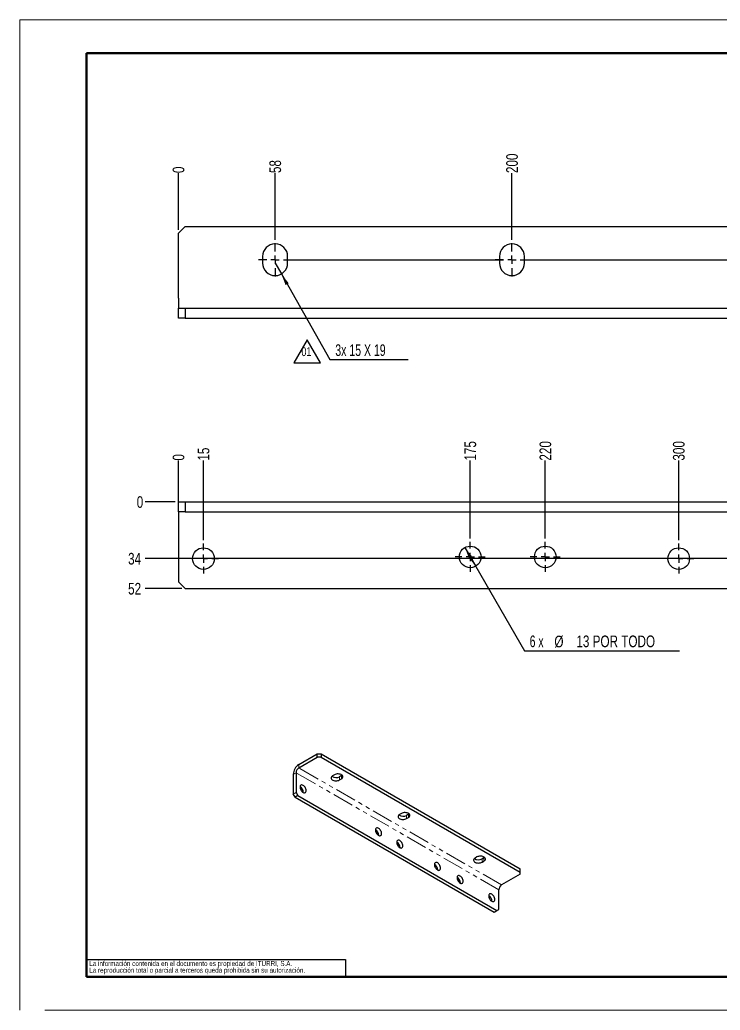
# Model space of a CAD drawing. Header units: millimetres. Extents: x 0 to 2826, y 0 to 813.
# Drawn here: x 0 to 210, y 0 to 297 of the extents above; entities that cross this region are included whole.
import ezdxf

# ---------------------------------------------------------------- set-up
doc = ezdxf.new("R2010")
doc.units = ezdxf.units.MM
doc.linetypes.add('PHANTOM', pattern=[12.7, 6.35, -1.27, 1.27, -1.27, 1.27, -1.27])
doc.layers.add('FORMATO', color=7, linetype='Continuous')
doc.layers.add('SLD-0', color=179, linetype='Continuous')
doc.styles.add('SLDTEXTSTYLE0', font='TXT', dxfattribs={"width": 0.75})
doc.styles.add('SLDTEXTSTYLE2', font='TXT', dxfattribs={"width": 0.666667})
doc.styles.add('SLDTEXTSTYLE3', font='TXT', dxfattribs={"width": 0.675})
doc.dimstyles.new('SLDDIMSTYLE0', dxfattribs={"dimtxt": 3.5, "dimasz": 3.5, "dimexe": 0, "dimexo": 0.0625, "dimgap": 0.875, "dimtad": 0, "dimtih": 1, "dimtoh": 1, "dimdec": 0, "dimlfac": 2, "dimrnd": 1e-09, "dimdsep": 46, "dimtxsty": 'SLDTEXTSTYLE0', "dimblk1": 'NONE', "dimblk2": 'NONE', "dimsah": 1, "dimcen": 0.09, "dimadec": 0, "dimazin": 2, "dimtfac": 1, "dimtdec": 0, "dimtofl": 0, "dimtmove": 0, "dimatfit": 3, "dimldrblk": 'NONE', "dimfxl": 1, "dimfrac": 2, "dimtolj": 1, "dimtzin": 12, "dimarcsym": 0})
doc.dimstyles.new('SLDDIMSTYLE1', dxfattribs={"dimtxt": 3.5, "dimasz": 3.5, "dimexe": 0, "dimexo": 0.0625, "dimgap": 0.875, "dimtad": 0, "dimtih": 1, "dimtoh": 1, "dimdec": 1, "dimlfac": 2, "dimrnd": 1e-09, "dimzin": 12, "dimdsep": 46, "dimtxsty": 'SLDTEXTSTYLE0', "dimblk1": 'NONE', "dimblk2": 'NONE', "dimsah": 1, "dimcen": 0.09, "dimadec": 0, "dimazin": 3, "dimtfac": 1, "dimtdec": 1, "dimtofl": 0, "dimtmove": 0, "dimatfit": 3, "dimldrblk": 'NONE', "dimfxl": 1, "dimfrac": 2, "dimtolj": 1, "dimtzin": 12, "dimarcsym": 0})
doc.dimstyles.new('SLDDIMSTYLE2', dxfattribs={"dimtxt": 3.5, "dimasz": 3.5, "dimexe": 0, "dimexo": 0.0625, "dimgap": 0.875, "dimtad": 0, "dimtih": 1, "dimtoh": 1, "dimdec": 6, "dimlfac": 2, "dimrnd": 1e-09, "dimzin": 12, "dimdsep": 46, "dimtxsty": 'SLDTEXTSTYLE0', "dimsah": 1, "dimcen": 0, "dimadec": 0, "dimazin": 3, "dimtfac": 1, "dimtdec": 1, "dimtmove": 0, "dimatfit": 3, "dimfxl": 1, "dimfrac": 2, "dimtolj": 1, "dimtzin": 12, "dimarcsym": 0})
doc.dimstyles.new('SLDDIMSTYLE4', dxfattribs={"dimtxt": 3.5, "dimasz": 3.5, "dimexe": 0, "dimexo": 0.0625, "dimgap": 0.875, "dimtad": 0, "dimtih": 1, "dimtoh": 1, "dimdec": 6, "dimlfac": 2, "dimrnd": 1e-09, "dimzin": 12, "dimdsep": 46, "dimtxsty": 'SLDTEXTSTYLE0', "dimsah": 1, "dimcen": 0, "dimadec": 0, "dimazin": 3, "dimtfac": 1, "dimtdec": 1, "dimtofl": 0, "dimtmove": 0, "dimatfit": 3, "dimfxl": 1, "dimfrac": 2, "dimtolj": 1, "dimtzin": 12, "dimarcsym": 0})

# ---------------------------------------------------------------- blocks, each defined once
blk = doc.blocks.new('SW_NOTE_0_5')
at = {"layer": 'SLD-0', "color": 0, "char_height": 1.5, "attachment_point": 1, "style": 'SLDTEXTSTYLE0'}
for s, insert in [('La información contenida en el documento es propiedad de ITURRI, S.A.', (0, 1.93)), ('La reproducción total o parcial a terceros queda prohibida sin su autorización.', (0, -0.07))]:
    blk.add_mtext(s, dxfattribs=dict(at, insert=insert))
blk = doc.blocks.new('SW_NOTE_0_10')
at = {"layer": 'SLD-0', "color": 0, "char_height": 1.5, "attachment_point": 1, "style": 'SLDTEXTSTYLE0'}
for s, insert in [('La información contenida en el documento es propiedad de ITURRI, S.A.', (0, 1.93)), ('La reproducción total o parcial a terceros queda prohibida sin su autorización.', (0, -0.07))]:
    blk.add_mtext(s, dxfattribs=dict(at, insert=insert))
blk = doc.blocks.new('_D')
at = {"layer": 'FORMATO', "transparency": 16777216}
blk.add_line((47.56, 150.41), (47.56, 164.81), dxfattribs=at)
at = {"layer": 'FORMATO', "transparency": 16777216, "insert": (45.83, 164.81), "char_height": 3.5, "attachment_point": 1, "rotation": 90, "style": 'SLDTEXTSTYLE0'}
blk.add_mtext('0', dxfattribs=at)
blk = doc.blocks.new('_None')
blk = doc.blocks.new('_D_1')
at = {"layer": 'FORMATO', "color": 7, "transparency": 16777216}
blk.add_line((55.06, 140.91), (55.06, 164.81), dxfattribs=at)
at = {"layer": 'FORMATO', "color": 7, "transparency": 16777216, "insert": (53.33, 164.81), "char_height": 3.5, "attachment_point": 1, "rotation": 90, "style": 'SLDTEXTSTYLE0'}
blk.add_mtext('15', dxfattribs=at)
blk = doc.blocks.new('_D_2')
at = {"layer": 'FORMATO', "color": 7, "transparency": 16777216}
blk.add_line((135.06, 141.41), (135.06, 164.81), dxfattribs=at)
at = {"layer": 'FORMATO', "color": 7, "transparency": 16777216, "insert": (133.33, 164.81), "char_height": 3.5, "attachment_point": 1, "rotation": 90, "style": 'SLDTEXTSTYLE0'}
blk.add_mtext('175', dxfattribs=at)
blk = doc.blocks.new('_D_3')
at = {"layer": 'FORMATO', "color": 7, "transparency": 16777216}
blk.add_line((157.56, 141.41), (157.56, 164.81), dxfattribs=at)
at = {"layer": 'FORMATO', "color": 7, "transparency": 16777216, "insert": (155.83, 164.81), "char_height": 3.5, "attachment_point": 1, "rotation": 90, "style": 'SLDTEXTSTYLE0'}
blk.add_mtext('220', dxfattribs=at)
blk = doc.blocks.new('_D_4')
at = {"layer": 'FORMATO', "color": 7, "transparency": 16777216}
blk.add_line((197.56, 140.91), (197.56, 164.81), dxfattribs=at)
at = {"layer": 'FORMATO', "color": 7, "transparency": 16777216, "insert": (195.83, 164.81), "char_height": 3.5, "attachment_point": 1, "rotation": 90, "style": 'SLDTEXTSTYLE0'}
blk.add_mtext('300', dxfattribs=at)
blk = doc.blocks.new('_D_5')
at = {"layer": 'FORMATO', "color": 7, "transparency": 16777216}
blk.add_line((221.56, 140.91), (221.56, 164.81), dxfattribs=at)
at = {"layer": 'FORMATO', "color": 7, "transparency": 16777216, "insert": (219.83, 164.81), "char_height": 3.5, "attachment_point": 1, "rotation": 90, "style": 'SLDTEXTSTYLE0'}
blk.add_mtext('348', dxfattribs=at)
blk = doc.blocks.new('_D_6')
at = {"layer": 'FORMATO', "color": 7, "transparency": 16777216}
blk.add_line((255.06, 140.91), (255.06, 164.81), dxfattribs=at)
at = {"layer": 'FORMATO', "color": 7, "transparency": 16777216, "insert": (253.33, 164.81), "char_height": 3.5, "attachment_point": 1, "rotation": 90, "style": 'SLDTEXTSTYLE0'}
blk.add_mtext('415', dxfattribs=at)
blk = doc.blocks.new('_D_7')
at = {"layer": 'FORMATO', "color": 7, "transparency": 16777216}
blk.add_line((262.56, 150.41), (262.56, 164.81), dxfattribs=at)
at = {"layer": 'FORMATO', "color": 7, "transparency": 16777216, "insert": (260.83, 164.81), "char_height": 3.5, "attachment_point": 1, "rotation": 90, "style": 'SLDTEXTSTYLE0'}
blk.add_mtext('430', dxfattribs=at)
blk = doc.blocks.new('_D_8')
at = {"layer": 'FORMATO', "transparency": 16777216}
blk.add_line((46.56, 152.41), (37.63, 152.41), dxfattribs=at)
at = {"layer": 'FORMATO', "transparency": 16777216, "insert": (35.05, 154.14), "char_height": 3.5, "attachment_point": 1, "style": 'SLDTEXTSTYLE0'}
blk.add_mtext('0', dxfattribs=at)
blk = doc.blocks.new('_D_9')
at = {"layer": 'FORMATO', "color": 7, "transparency": 16777216}
blk.add_line((249.56, 135.41), (37.63, 135.41), dxfattribs=at)
at = {"layer": 'FORMATO', "color": 7, "transparency": 16777216, "insert": (32.46, 137.14), "char_height": 3.5, "attachment_point": 1, "style": 'SLDTEXTSTYLE0'}
blk.add_mtext('34', dxfattribs=at)
blk = doc.blocks.new('_D_10')
at = {"layer": 'FORMATO', "color": 7, "transparency": 16777216}
blk.add_line((48.56, 126.41), (37.63, 126.41), dxfattribs=at)
at = {"layer": 'FORMATO', "color": 7, "transparency": 16777216, "insert": (32.46, 128.14), "char_height": 3.5, "attachment_point": 1, "style": 'SLDTEXTSTYLE0'}
blk.add_mtext('52', dxfattribs=at)
blk = doc.blocks.new('_D_11')
at = {"layer": 'FORMATO', "transparency": 16777216}
for p, q in [((133.44, 138.73), (136.69, 133.1)), ((136.69, 133.1), (151.29, 107.8)), ((151.29, 107.8), (197.84, 107.8))]:
    blk.add_line(p, q, dxfattribs=at)
for points in [[(133.44, 138.73), (134.72, 135.43), (135.65, 135.96)], [(136.69, 133.1), (135.4, 136.4), (134.47, 135.86)]]:
    blk.add_solid(points, dxfattribs=at)
at = {"layer": 'FORMATO', "transparency": 16777216, "char_height": 3.5, "attachment_point": 1}
for s, insert, style in [('6 x', (152.88, 112.36), 'SLDTEXTSTYLE2'), ('%%c', (160.29, 112.31), 'SLDTEXTSTYLE0'), ('13 POR TODO', (166.88, 112.36), 'SLDTEXTSTYLE0')]:
    blk.add_mtext(s, dxfattribs=dict(at, insert=insert, style=style))
blk = doc.blocks.new('SW_CENTERMARKSYMBOL_0')
at = {"layer": 'FORMATO', "color": 0}
for p, q in [((0, 2.5), (0, 4.5)), ((-2.5, 0), (-4.5, 0)), ((0, 0), (-1.25, 0)), ((0, 0), (0, 1.25)), ((0, 0), (0, -1.25)), ((0, 0), (1.25, 0)), ((2.5, 0), (4.5, 0)), ((0, -2.5), (0, -4.5))]:
    blk.add_line(p, q, dxfattribs=at)
blk = doc.blocks.new('SW_CENTERMARKSYMBOL_1')
at = {"layer": 'FORMATO', "color": 0}
for p, q in [((0, 2.5), (0, 4.5)), ((-2.5, 0), (-4.5, 0)), ((0, 0), (-1.25, 0)), ((0, 0), (0, 1.25)), ((0, 0), (0, -1.25)), ((0, 0), (1.25, 0)), ((2.5, 0), (4.5, 0)), ((0, -2.5), (0, -4.5))]:
    blk.add_line(p, q, dxfattribs=at)
blk = doc.blocks.new('SW_CENTERMARKSYMBOL_2')
at = {"layer": 'FORMATO', "color": 0}
for p, q in [((0, 2.5), (0, 4.5)), ((-2.5, 0), (-4.5, 0)), ((0, 0), (-1.25, 0)), ((0, 0), (0, 1.25)), ((0, 0), (0, -1.25)), ((0, 0), (1.25, 0)), ((2.5, 0), (4.5, 0)), ((0, -2.5), (0, -4.5))]:
    blk.add_line(p, q, dxfattribs=at)
blk = doc.blocks.new('SW_CENTERMARKSYMBOL_3')
at = {"layer": 'FORMATO', "color": 0}
for p, q in [((0, 2.5), (0, 4.5)), ((-2.5, 0), (-4.5, 0)), ((0, 0), (-1.25, 0)), ((0, 0), (0, 1.25)), ((0, 0), (0, -1.25)), ((0, 0), (1.25, 0)), ((2.5, 0), (4.5, 0)), ((0, -2.5), (0, -4.5))]:
    blk.add_line(p, q, dxfattribs=at)
blk = doc.blocks.new('SW_NOTE_0')
at = {"layer": 'FORMATO', "color": 0, "insert": (0, 17.1), "char_height": 13.23, "attachment_point": 1, "style": 'SLDTEXTSTYLE0'}
blk.add_mtext('01', dxfattribs=at)
blk = doc.blocks.new('Simbolo rev1')
at = {"layer": 'FORMATO'}
for p, q in [((201.4, 1620.3), (181.4, 1585.7)), ((221.4, 1585.7), (201.4, 1620.3)), ((181.4, 1585.7), (221.4, 1585.7))]:
    blk.add_line(p, q, dxfattribs=at)
at = {"layer": 'FORMATO', "color": 7}
blk.add_blockref('SW_NOTE_0', (192.6, 1591.9), dxfattribs=at)
blk = doc.blocks.new('_D_12')
at = {"layer": 'FORMATO', "transparency": 16777216}
blk.add_line((47.56, 234.04), (47.56, 251.04), dxfattribs=at)
at = {"layer": 'FORMATO', "transparency": 16777216, "insert": (45.83, 251.04), "char_height": 3.5, "attachment_point": 1, "rotation": 90, "style": 'SLDTEXTSTYLE0'}
blk.add_mtext('0', dxfattribs=at)
blk = doc.blocks.new('_D_13')
at = {"layer": 'FORMATO', "color": 7, "transparency": 16777216}
blk.add_line((76.56, 231.04), (76.56, 251.04), dxfattribs=at)
at = {"layer": 'FORMATO', "color": 7, "transparency": 16777216, "insert": (74.83, 251.04), "char_height": 3.5, "attachment_point": 1, "rotation": 90, "style": 'SLDTEXTSTYLE0'}
blk.add_mtext('58', dxfattribs=at)
blk = doc.blocks.new('_D_14')
at = {"layer": 'FORMATO', "color": 7, "transparency": 16777216}
blk.add_line((147.56, 231.04), (147.56, 251.04), dxfattribs=at)
at = {"layer": 'FORMATO', "color": 7, "transparency": 16777216, "insert": (145.83, 251.04), "char_height": 3.5, "attachment_point": 1, "rotation": 90, "style": 'SLDTEXTSTYLE0'}
blk.add_mtext('200', dxfattribs=at)
blk = doc.blocks.new('_D_15')
at = {"layer": 'FORMATO', "color": 7, "transparency": 16777216}
blk.add_line((227.56, 231.04), (227.56, 251.04), dxfattribs=at)
at = {"layer": 'FORMATO', "color": 7, "transparency": 16777216, "insert": (225.83, 251.04), "char_height": 3.5, "attachment_point": 1, "rotation": 90, "style": 'SLDTEXTSTYLE0'}
blk.add_mtext('360', dxfattribs=at)
blk = doc.blocks.new('_D_18')
at = {"layer": 'FORMATO', "transparency": 16777216}
for p, q in [((76.56, 224.04), (78.42, 220.78)), ((78.42, 220.78), (93, 195.17)), ((93, 195.17), (116.48, 195.17))]:
    blk.add_line(p, q, dxfattribs=at)
blk.add_solid([(78.42, 220.78), (79.68, 217.47), (80.62, 218.01)], dxfattribs=at)
at = {"layer": 'FORMATO', "transparency": 16777216, "insert": (94.59, 199.68), "char_height": 3.5, "attachment_point": 1, "style": 'SLDTEXTSTYLE3'}
blk.add_mtext('3x 15 X 19', dxfattribs=at)
blk = doc.blocks.new('SW_CENTERMARKSYMBOL_6')
at = {"layer": 'FORMATO', "color": 0}
for p, q in [((0, 2.5), (0, 5)), ((71, 2.5), (71, 5)), ((151, 2.5), (151, 5)), ((-2.5, 0), (-5, 0)), ((0, 0), (-1.25, 0)), ((0, 0), (0, 1.25)), ((0, 0), (0, -1.25)), ((0, 0), (1.25, 0)), ((2.5, 0), (5, 0)), ((2.5, 0), (68.5, 0)), ((68.5, 0), (66, 0)), ((71, 0), (69.75, 0)), ((71, 0), (71, 1.25)), ((71, 0), (71, -1.25)), ((71, 0), (72.25, 0)), ((73.5, 0), (76, 0)), ((73.5, 0), (148.5, 0)), ((148.5, 0), (146, 0)), ((151, 0), (149.75, 0)), ((151, 0), (151, 1.25)), ((151, 0), (151, -1.25)), ((151, 0), (152.25, 0)), ((153.5, 0), (156, 0)), ((0, -2.5), (0, -5)), ((71, -2.5), (71, -5)), ((151, -2.5), (151, -5))]:
    blk.add_line(p, q, dxfattribs=at)

msp = doc.modelspace()

# ---------------------------------------------------------------- linework, layer by layer
at = {"color": 7, "linetype": 'Continuous', "lineweight": 18}
for p, q in [((0, 297), (420, 297)), ((0, 297), (0, -0.00134922)), ((7.53061837, 0), (420, 0))]:
    msp.add_line(p, q, dxfattribs=at)
at = {"color": 7, "linetype": 'Continuous', "lineweight": 50}
for p, q in [((410, 287), (20, 287)), ((20, 10), (20, 287)), ((20, 10), (410, 10))]:
    msp.add_line(p, q, dxfattribs=at)
at = {"color": 7, "linetype": 'Continuous', "lineweight": 25}
for p, q in [((49.56075128, 235.04040435), (47.56075128, 233.04040435)), ((49.56075128, 235.04040435), (260.56075128, 235.04040435)), ((47.56075128, 213.54040435), (47.56075128, 233.04040435)), ((72.81075128, 226.04040435), (72.81075128, 224.04040435)), ((80.31075128, 224.04040435), (80.31075128, 226.04040435)), ((143.81075128, 226.04040435), (143.81075128, 224.04040435)), ((151.31075128, 224.04040435), (151.31075128, 226.04040435)), ((47.56075128, 213.54040435), (47.56075128, 210.54040435)), ((47.56075128, 207.54040435), (47.56075128, 210.54040435)), ((47.56075128, 210.54040435), (49.56075128, 210.54040435)), ((49.56075128, 210.54040435), (49.56075128, 207.54040435)), ((49.56075128, 210.54040435), (260.56075128, 210.54040435)), ((49.56075128, 207.54040435), (47.56075128, 207.54040435)), ((49.56075128, 207.54040435), (260.56075128, 207.54040435)), ((47.56075128, 149.41117713), (47.56075128, 152.41117713)), ((47.56075128, 152.41117713), (49.56075128, 152.41117713)), ((49.56075128, 152.41117713), (49.56075128, 149.41117713)), ((49.56075128, 152.41117713), (260.56075128, 152.41117713)), ((49.56075128, 149.41117713), (47.56075128, 149.41117713)), ((47.56075128, 149.41117713), (47.56075128, 146.41117713)), ((49.56075128, 149.41117713), (260.56075128, 149.41117713)), ((47.56075128, 146.41117713), (47.56075128, 128.41117713)), ((47.56075128, 128.41117713), (49.56075128, 126.41117713)), ((49.56075128, 126.41117713), (260.56075128, 126.41117713)), ((83.66552838, 73.65649233), (89.18096128, 76.84048396)), ((83.66552838, 72.67664335), (89.18096128, 75.86063499)), ((89.18096128, 75.86063499), (89.18096128, 76.84048396)), ((89.18096128, 76.84048396), (90.31233213, 76.84048396)), ((90.31233213, 75.86063499), (89.18096128, 75.86063499)), ((90.31233213, 76.84048396), (90.31233213, 75.86063499)), ((90.31233213, 76.84048396), (149.99214446, 42.38806164)), ((90.31233213, 75.86063499), (149.99214446, 41.40821267)), ((81.96847211, 70.71710464), (81.96847211, 64.8380108)), ((82.81700025, 71.20694951), (82.81700025, 65.32785567)), ((94.34284078, 70.59480267), (93.77715535, 70.26823942)), ((96.46416112, 70.35003947), (95.8984757, 70.02347623)), ((95.8984757, 69.04362725), (96.46416112, 69.3701905)), ((96.64033801, 70.47242107), (96.46416112, 70.35003947)), ((81.96847211, 64.8380108), (82.81700025, 65.32785567)), ((82.53415753, 63.8582149), (81.96847211, 64.8380108)), ((83.38268567, 64.34805977), (82.53415753, 63.8582149)), ((82.53415753, 63.8582149), (142.21396987, 29.40579258)), ((82.81700025, 65.32785567), (83.38268567, 64.34805977)), ((83.38268567, 64.34805977), (143.062498, 29.89563745)), ((114.42467336, 59.00180748), (113.85898794, 58.67524423)), ((116.54599371, 58.75704429), (115.98030828, 58.43048104)), ((115.98030828, 57.45063207), (116.54599371, 57.77719531)), ((116.7221706, 58.87942588), (116.54599371, 58.75704429)), ((137.05209036, 45.93927769), (136.48640494, 45.61271445)), ((139.17341071, 45.6945145), (138.60772528, 45.36795125)), ((138.60772528, 44.38810228), (139.17341071, 44.71466552)), ((139.3495876, 45.81689609), (139.17341071, 45.6945145)), ((149.99214446, 41.40821267), (149.99214446, 42.38806164)), ((149.99214446, 40.75508618), (144.47671156, 37.57109454)), ((149.99214446, 40.75508618), (149.99214446, 41.40821267)), ((143.62818343, 30.22230686), (143.62818343, 36.1014007)), ((142.21396987, 29.40579258), (143.062498, 29.89563745)), ((143.062498, 29.89563745), (143.62818343, 30.22230686))]:
    msp.add_line(p, q, dxfattribs=at)
at = {"color": 8, "linetype": 'PHANTOM', "lineweight": 18}
for p, q in [((83.66552838, 72.67664335), (83.66552838, 73.65649233)), ((144.47671156, 37.57109454), (83.66552838, 72.67664335)), ((81.96847211, 70.71710464), (82.81700025, 71.20694951)), ((143.62818343, 36.1014007), (82.81700025, 71.20694951)), ((95.8984757, 69.04362725), (95.8984757, 70.02347623)), ((96.46416112, 69.3701905), (96.46416112, 70.35003947)), ((115.98030828, 57.45063207), (115.98030828, 58.43048104)), ((116.54599371, 57.77719531), (116.54599371, 58.75704429)), ((138.60772528, 44.38810228), (138.60772528, 45.36795125)), ((139.17341071, 44.71466552), (139.17341071, 45.6945145))]:
    msp.add_line(p, q, dxfattribs=at)
at = {"color": 7, "linetype": 'Continuous', "lineweight": 25, "flags": 128}
for points in [[(93.77715535, 70.26823942), (93.57980967, 70.12755347), (93.43744489, 69.96625546), (93.35628301, 69.79139488), (93.33987122, 69.61061398), (93.38892679, 69.43181376), (93.50130574, 69.26280863), (93.67209658, 69.11098495), (93.89383494, 68.98297812), (94.15682978, 68.88438266), (94.44958696, 68.81950767), (94.75931159, 68.7911885), (95.07246722, 68.80066282), (95.37536745, 68.84751658), (95.65477408, 68.92970202), (95.8984757, 69.04362725)], [(96.46416112, 69.3701905), (96.6615068, 69.51087645), (96.80387159, 69.67217446), (96.88503346, 69.84703504), (96.90144525, 70.02781594), (96.85238969, 70.20661616), (96.74001074, 70.37562129), (96.56921989, 70.52744498), (96.34748154, 70.6554518), (96.0844867, 70.75404726), (95.79172952, 70.81892225), (95.48200488, 70.84724142), (95.16884925, 70.8377671), (94.86594903, 70.79091335), (94.5865424, 70.7087279), (94.34284078, 70.59480267)], [(85.8575594, 65.8588925), (85.83606811, 66.09949094), (85.77259914, 66.35365258), (85.67012024, 66.60949311), (85.53342319, 66.8550497), (85.36889981, 67.07884041), (85.18424302, 67.27040103), (84.98808718, 67.4207744), (84.7896043, 67.52292923), (84.59807523, 67.57208886), (84.42245566, 67.56595466), (84.27095735, 67.50481344), (84.15066421, 67.39152411), (84.06720101, 67.23138395), (84.02447039, 67.03188093), (84.02447039, 66.80234359), (84.06720101, 66.55350485), (84.15066421, 66.29700012), (84.27095735, 66.04482329), (84.42245566, 65.80876586), (84.59807523, 65.59986561), (84.7896043, 65.42789049), (84.98808718, 65.30088186), (85.18424302, 65.22477851), (85.36889981, 65.20313894), (85.53342319, 65.236975), (85.67012024, 65.32470455), (85.77259914, 65.46222545), (85.83606811, 65.64310738), (85.8575594, 65.8588925)], [(113.85898794, 58.67524423), (113.66164226, 58.53455828), (113.51927747, 58.37326027), (113.4381156, 58.19839969), (113.42170381, 58.01761879), (113.47075937, 57.83881857), (113.58313832, 57.66981344), (113.75392917, 57.51798976), (113.97566752, 57.38998293), (114.23866236, 57.29138747), (114.53141954, 57.22651248), (114.84114418, 57.19819331), (115.15429981, 57.20766764), (115.45720004, 57.25452139), (115.73660666, 57.33670683), (115.98030828, 57.45063207)], [(116.54599371, 57.77719531), (116.74333939, 57.91788126), (116.88570418, 58.07917927), (116.96686605, 58.25403985), (116.98327784, 58.43482075), (116.93422228, 58.61362098), (116.82184332, 58.7826261), (116.65105248, 58.93444979), (116.42931412, 59.06245662), (116.16631929, 59.16105207), (115.8735621, 59.22592706), (115.56383747, 59.25424623), (115.25068184, 59.24477191), (114.94778161, 59.19791816), (114.66837498, 59.11573272), (114.42467336, 59.00180748)], [(108.4849764, 52.95967087), (108.46348511, 53.20026931), (108.40001614, 53.45443095), (108.29753723, 53.71027148), (108.16084019, 53.95582807), (107.99631681, 54.17961879), (107.81166002, 54.37117941), (107.61550417, 54.52155277), (107.4170213, 54.6237076), (107.22549223, 54.67286724), (107.04987265, 54.66673303), (106.89837435, 54.60559182), (106.77808121, 54.49230249), (106.69461801, 54.33216232), (106.65188739, 54.1326593), (106.65188739, 53.90312197), (106.69461801, 53.65428322), (106.77808121, 53.3977785), (106.89837435, 53.14560166), (107.04987265, 52.90954423), (107.22549223, 52.70064398), (107.4170213, 52.52866886), (107.61550417, 52.40166024), (107.81166002, 52.32555688), (107.99631681, 52.30391732), (108.16084019, 52.33775337), (108.29753723, 52.42548292), (108.40001614, 52.56300382), (108.46348511, 52.74388575), (108.4849764, 52.95967087)], [(114.84893743, 49.28583437), (114.82744614, 49.52643281), (114.76397717, 49.78059445), (114.66149826, 50.03643498), (114.52480122, 50.28199157), (114.36027784, 50.50578228), (114.17562105, 50.6973429), (113.9794652, 50.84771627), (113.78098233, 50.9498711), (113.58945326, 50.99903073), (113.41383368, 50.99289653), (113.26233538, 50.93175531), (113.14204224, 50.81846598), (113.05857904, 50.65832582), (113.01584842, 50.4588228), (113.01584842, 50.22928546), (113.05857904, 49.98044672), (113.14204224, 49.72394199), (113.26233538, 49.47176516), (113.41383368, 49.23570773), (113.58945326, 49.02680748), (113.78098233, 48.85483236), (113.9794652, 48.72782373), (114.17562105, 48.65172038), (114.36027784, 48.63008081), (114.52480122, 48.66391687), (114.66149826, 48.75164642), (114.76397717, 48.88916732), (114.82744614, 49.07004925), (114.84893743, 49.28583437)], [(136.48640494, 45.61271445), (136.28905926, 45.47202849), (136.14669447, 45.31073048), (136.0655326, 45.1358699), (136.04912081, 44.955089), (136.09817637, 44.77628878), (136.21055532, 44.60728366), (136.38134617, 44.45545997), (136.60308452, 44.32745314), (136.86607936, 44.22885768), (137.15883654, 44.1639827), (137.46856117, 44.13566352), (137.78171681, 44.14513785), (138.08461703, 44.1919916), (138.36402366, 44.27417704), (138.60772528, 44.38810228)], [(139.17341071, 44.71466552), (139.37075639, 44.85535147), (139.51312117, 45.01664949), (139.59428305, 45.19151006), (139.61069484, 45.37229096), (139.56163927, 45.55109119), (139.44926032, 45.72009631), (139.27846948, 45.87192), (139.05673112, 45.99992683), (138.79373628, 46.09852228), (138.5009791, 46.16339727), (138.19125447, 46.19171644), (137.87809884, 46.18224212), (137.57519861, 46.13538837), (137.29579198, 46.05320293), (137.05209036, 45.93927769)], [(126.16264593, 42.59126131), (126.14115464, 42.83185975), (126.07768567, 43.08602139), (125.97520676, 43.34186192), (125.83850972, 43.58741851), (125.67398634, 43.81120923), (125.48932955, 44.00276985), (125.2931737, 44.15314321), (125.09469083, 44.25529804), (124.90316176, 44.30445768), (124.72754218, 44.29832347), (124.57604388, 44.23718226), (124.45575074, 44.12389293), (124.37228754, 43.96375276), (124.32955692, 43.76424974), (124.32955692, 43.53471241), (124.37228754, 43.28587366), (124.45575074, 43.02936894), (124.57604388, 42.7771921), (124.72754218, 42.54113467), (124.90316176, 42.33223442), (125.09469083, 42.1602593), (125.2931737, 42.03325068), (125.48932955, 41.95714732), (125.67398634, 41.93550776), (125.83850972, 41.96934381), (125.97520676, 42.05707336), (126.07768567, 42.19459426), (126.14115464, 42.37547619), (126.16264593, 42.59126131)], [(132.95087103, 38.67250237), (132.92937974, 38.91310081), (132.86591077, 39.16726245), (132.76343186, 39.42310298), (132.62673482, 39.66865958), (132.46221144, 39.89245029), (132.27755465, 40.08401091), (132.0813988, 40.23438428), (131.88291593, 40.3365391), (131.69138686, 40.38569874), (131.51576728, 40.37956453), (131.36426898, 40.31842332), (131.24397584, 40.20513399), (131.16051264, 40.04499383), (131.11778202, 39.84549081), (131.11778202, 39.61595347), (131.16051264, 39.36711473), (131.24397584, 39.11061), (131.36426898, 38.85843317), (131.51576728, 38.62237573), (131.69138686, 38.41347549), (131.88291593, 38.24150037), (132.0813988, 38.11449174), (132.27755465, 38.03838839), (132.46221144, 38.01674882), (132.62673482, 38.05058488), (132.76343186, 38.13831442), (132.86591077, 38.27583533), (132.92937974, 38.45671725), (132.95087103, 38.67250237)], [(142.4261019, 33.20256802), (142.40461061, 33.44316646), (142.34114164, 33.6973281), (142.23866273, 33.95316863), (142.10196569, 34.19872523), (141.9374423, 34.42251594), (141.75278552, 34.61407656), (141.55662967, 34.76444993), (141.35814679, 34.86660475), (141.16661772, 34.91576439), (140.99099815, 34.90963019), (140.83949985, 34.84848897), (140.71920671, 34.73519964), (140.63574351, 34.57505948), (140.59301289, 34.37555646), (140.59301289, 34.14601912), (140.63574351, 33.89718038), (140.71920671, 33.64067565), (140.83949985, 33.38849882), (140.99099815, 33.15244138), (141.16661772, 32.94354114), (141.35814679, 32.77156602), (141.55662967, 32.64455739), (141.75278552, 32.56845404), (141.9374423, 32.54681447), (142.10196569, 32.58065053), (142.23866273, 32.66838008), (142.34114164, 32.80590098), (142.40461061, 32.98678291), (142.4261019, 33.20256802)]]:
    msp.add_lwpolyline(points, dxfattribs=at)
at = {"color": 7, "linetype": 'Continuous', "lineweight": 25}
for centre in [(55.06075128, 135.41117713), (135.06075128, 135.91117713), (157.56075128, 135.91117713), (197.56075128, 135.41117713)]:
    msp.add_circle(centre, 3.25, dxfattribs=at)
for centre, radius, start, end in [((76.56075128, 226.04040435), 3.75, 0, 180), ((147.56075128, 226.04040435), 3.75, 0, 180), ((76.56075128, 224.04040435), 3.75, 180, 0), ((147.56075128, 224.04040435), 3.75, 180, 0), ((85.63741859, 70.55842919), 3.67237609, 122.4763978922, 177.5236019622), ((84.65925957, 71.12311649), 1.84416577, 122.60547834, 177.3945215143), ((94.84852419, 71.93940741), 2.18476325, 235.1785450942, 298.7232292222), ((83.07852511, 65.31592069), 1.92811706, 359.2780026526, 60.7166208147), ((114.93035678, 60.34641223), 2.18476325, 235.1785450943, 298.7232292222), ((105.70594211, 52.41669907), 1.92811706, 359.2780026526, 60.7166208147), ((112.06990314, 48.74286256), 1.92811706, 359.2780026526, 60.7166208147), ((137.55777377, 47.28388244), 2.18476325, 235.1785450943, 298.7232292222), ((123.38361164, 42.04828951), 1.92811706, 359.2780026526, 60.7166208147), ((130.17183674, 38.12953057), 1.92811706, 359.2780026526, 60.7166208147), ((145.47044275, 36.01756768), 1.84416577, 122.60547834, 177.3945215143), ((139.6470676, 32.65959622), 1.92811706, 359.2780026526, 60.7166208147)]:
    msp.add_arc(centre, radius, start, end, dxfattribs=at)
at = {"layer": 'SLD-0'}
for p, q in [((20.00221813, 15.24515472), (97.62867325, 15.24515472)), ((97.62867325, 15.24515472), (97.62867325, 10))]:
    msp.add_line(p, q, dxfattribs=at)

# ---------------------------------------------------------------- block references
at = {"color": 7, "linetype": 'Continuous', "xscale": 0.2, "yscale": 0.2, "zscale": 0.2}
msp.add_blockref('Simbolo rev1', (45.92634975, -123.0031727), dxfattribs=at)
at = {"layer": 'FORMATO', "color": 7}
for name, p in [('SW_CENTERMARKSYMBOL_6', (76.56075128, 225.04040435)), ('SW_CENTERMARKSYMBOL_0', (55.06075128, 135.41117713)), ('SW_CENTERMARKSYMBOL_1', (135.06075128, 135.91117713)), ('SW_CENTERMARKSYMBOL_2', (157.56075128, 135.91117713)), ('SW_CENTERMARKSYMBOL_3', (197.56075128, 135.41117713))]:
    msp.add_blockref(name, p, dxfattribs=at)
at = {"layer": 'SLD-0'}
for name in ['SW_NOTE_0_5', 'SW_NOTE_0_10']:
    msp.add_blockref(name, (20.83783391, 12.81920449), dxfattribs=at)

# ---------------------------------------------------------------- dimensions: what is measured, and where the dimension line sits
at = {"layer": 'FORMATO', "color": 7}
for feature_location, offset, dtype, origin, picture, middle in [((147.56075128, 230.04040435), (0, 21), 1, (47.56075128, 233.04040435), '_D_14', (147.56075128, 254.91957103)), ((227.56075128, 230.04040435), (0, 21), 1, (47.56075128, 233.04040435), '_D_15', (227.56075128, 254.91957103)), ((76.56075128, 230.04040435), (0, 21), 1, (47.56075128, 233.04040435), '_D_13', (76.56075128, 253.62651555)), ((135.06075128, 140.41117713), (0, 24.4030715), 1, (47.56075128, 149.41117713), '_D_2', (135.06075128, 168.6934153)), ((157.56075128, 140.41117713), (0, 24.4030715), 1, (47.56075128, 149.41117713), '_D_3', (157.56075128, 168.6934153)), ((197.56075128, 139.91117713), (0, 24.9030715), 1, (47.56075128, 149.41117713), '_D_4', (197.56075128, 168.6934153)), ((221.56075128, 139.91117713), (0, 24.9030715), 1, (47.56075128, 149.41117713), '_D_5', (221.56075128, 168.6934153)), ((255.06075128, 139.91117713), (0, 24.9030715), 1, (47.56075128, 149.41117713), '_D_6', (255.06075128, 168.6934153)), ((262.56075128, 149.41117713), (0, 15.4030715), 1, (47.56075128, 149.41117713), '_D_7', (262.56075128, 168.6934153)), ((55.06075128, 139.91117713), (0, 24.9030715), 1, (47.56075128, 149.41117713), '_D_1', (55.06075128, 167.40035982)), ((250.56075128, 135.41117713), (-212.92721213, 0), 0, (47.56075128, 152.41117713), '_D_9', (35.04742796, 135.41117713)), ((49.56075128, 126.41117713), (-11.92721213, 0), 0, (47.56075128, 152.41117713), '_D_10', (35.04742796, 126.41117713))]:
    dim = msp.add_ordinate_dim(feature_location=feature_location, offset=offset, dtype=dtype, origin=origin, dimstyle='SLDDIMSTYLE1', dxfattribs=at)
    dim.commit()
    dim.dimension.update_dxf_attribs({"geometry": picture, "text_midpoint": middle})
at = {"layer": 'FORMATO'}
for feature_location, offset, dtype, origin, picture, middle in [((47.5607512837, 233.0404043546), (0, 18), 1, (47.5607512837, 233.0404043546), '_D_12', (47.5607512837, 252.3334599513)), ((47.5607512837, 149.4111771309), (0, 15.4030714982), 1, (47.5607512837, 149.4111771309), '_D', (47.5607512837, 166.1073042259)), ((47.5607512837, 152.4111771309), (-9.9272121256, 0), 0, (47.5607512837, 152.4111771309), '_D_8', (36.3404835613, 152.4111771309))]:
    dim = msp.add_ordinate_dim(feature_location=feature_location, offset=offset, dtype=dtype, origin=origin, dimstyle='SLDDIMSTYLE0', dxfattribs=at)
    dim.commit()
    dim.dimension.update_dxf_attribs({"geometry": picture, "text_midpoint": middle})
dim = msp.add_radius_dim(center=(76.56075128, 224.04040435), mpoint=(78.41624822, 220.7816268), text='3x <> X 19\\P', dimstyle='SLDDIMSTYLE4', override={"dimpost": '<>'}, dxfattribs=at)
dim.commit()
dim.dimension.update_dxf_attribs({"geometry": '_D_18', "text_midpoint": (105.53658066, 197.94329486), "dimtype": 164})
dim = msp.add_diameter_dim_2p(p1=(136.68575128, 133.09659457), p2=(133.43575128, 138.72575969), text='6 x <> POR TODO\\P', dimstyle='SLDDIMSTYLE2', dxfattribs=at)
dim.commit()
dim.dimension.update_dxf_attribs({"geometry": '_D_11', "text_midpoint": (175.35918317, 110.60296829), "dimtype": 163})

doc.saveas('drawing.dxf')
